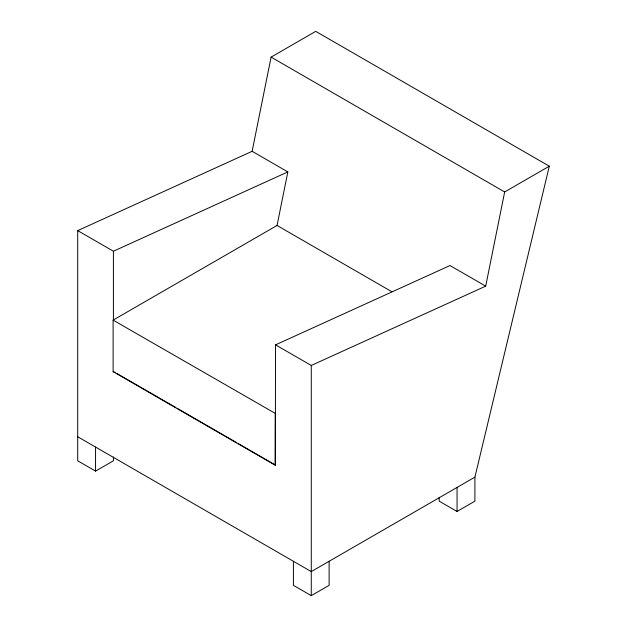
<?xml version="1.0" encoding="UTF-8"?>
<svg xmlns="http://www.w3.org/2000/svg" width="627" height="627" viewBox="0 0 627 627"><rect width="100%" height="100%" fill="white"/><g stroke="black" fill="none" stroke-linecap="round" stroke-linejoin="round"><path stroke-width="0.94" d="M113.409 456.958L113.409 460.806L95.555 471.112L77.701 460.806L77.701 230.618L252.132 151.303L271.099 57.12L315.734 31.35L549.299 166.194L474.913 477.123L474.913 501.169L457.059 511.475L439.206 501.169L439.206 497.321M549.299 166.194L504.664 191.964L485.698 286.147L449.99 265.534L275.567 344.85L275.269 465.265L113.111 371.646L113.111 320.115L277.056 225.461L287.84 171.916L252.132 151.303M113.111 371.646L115.102 372.454M113.111 320.115L275.567 413.561M474.913 477.123L311.266 571.597L77.701 436.753M293.42 561.29L293.42 585.344L311.266 595.65L329.12 585.344L329.12 561.29M77.701 230.618L113.409 251.231L287.84 171.916M275.567 344.85L311.266 365.463L485.698 286.147M271.099 57.12L504.664 191.964M277.056 225.461L391.914 291.774M116.787 373.426L175.905 407.558M177.598 408.538L236.716 442.67M238.401 443.642L275.567 465.093M457.059 487.43L457.059 511.475M311.266 365.463L311.266 595.65M275.269 413.734L275.269 465.265M113.409 251.231L113.409 319.942M95.555 447.059L95.555 471.112"/></g></svg>
